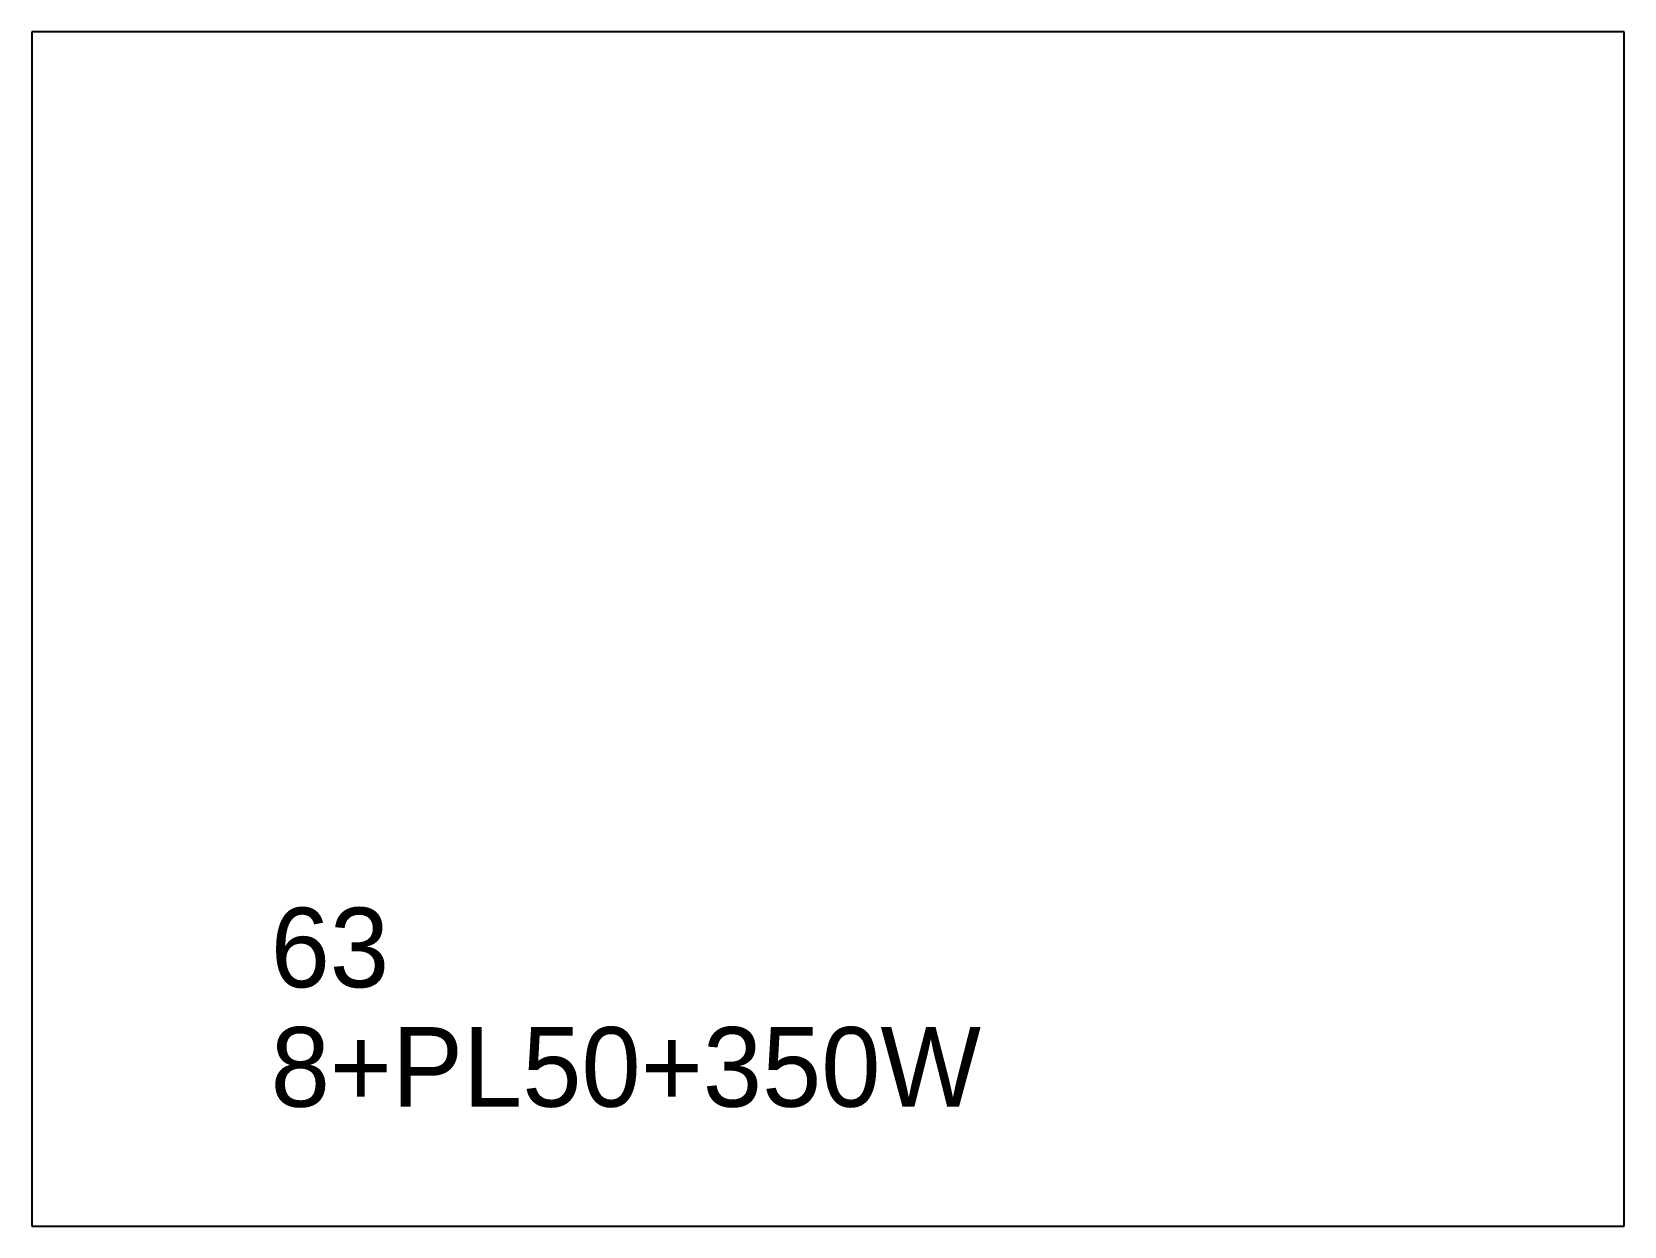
# Model space of a CAD drawing. Extents: x 0 to 200, y 0 to 150.
import ezdxf

# ---------------------------------------------------------------- set-up
doc = ezdxf.new("R2010")
doc.units = 0
for name, color, linetype in [('CUT', 7, 'CONTINUOUS'), ('SCRIBE', 3, 'CONTINUOUS'), ('TEXT', 7, 'CONTINUOUS')]:
    doc.layers.add(name, color=color, linetype=linetype)

msp = doc.modelspace()

# ---------------------------------------------------------------- linework, layer by layer
at = {"layer": 'CUT', "color": 7, "linetype": 'CONTINUOUS'}
for p, q in [((200.01, 150), (0, 150)), ((0, 150), (0, 0)), ((200.01, 0), (200.01, 150)), ((0, 0), (200.01, 0))]:
    msp.add_line(p, q, dxfattribs=at)

# ---------------------------------------------------------------- texts
at = {"layer": 'SCRIBE', "color": 3}
msp.add_text('63', height=10, dxfattribs=at).set_placement((30, 30))
at = {"layer": 'TEXT', "color": 7}
msp.add_text('8+PL50+350W', height=10, dxfattribs=at).set_placement((30, 15))

doc.saveas('drawing.dxf')
